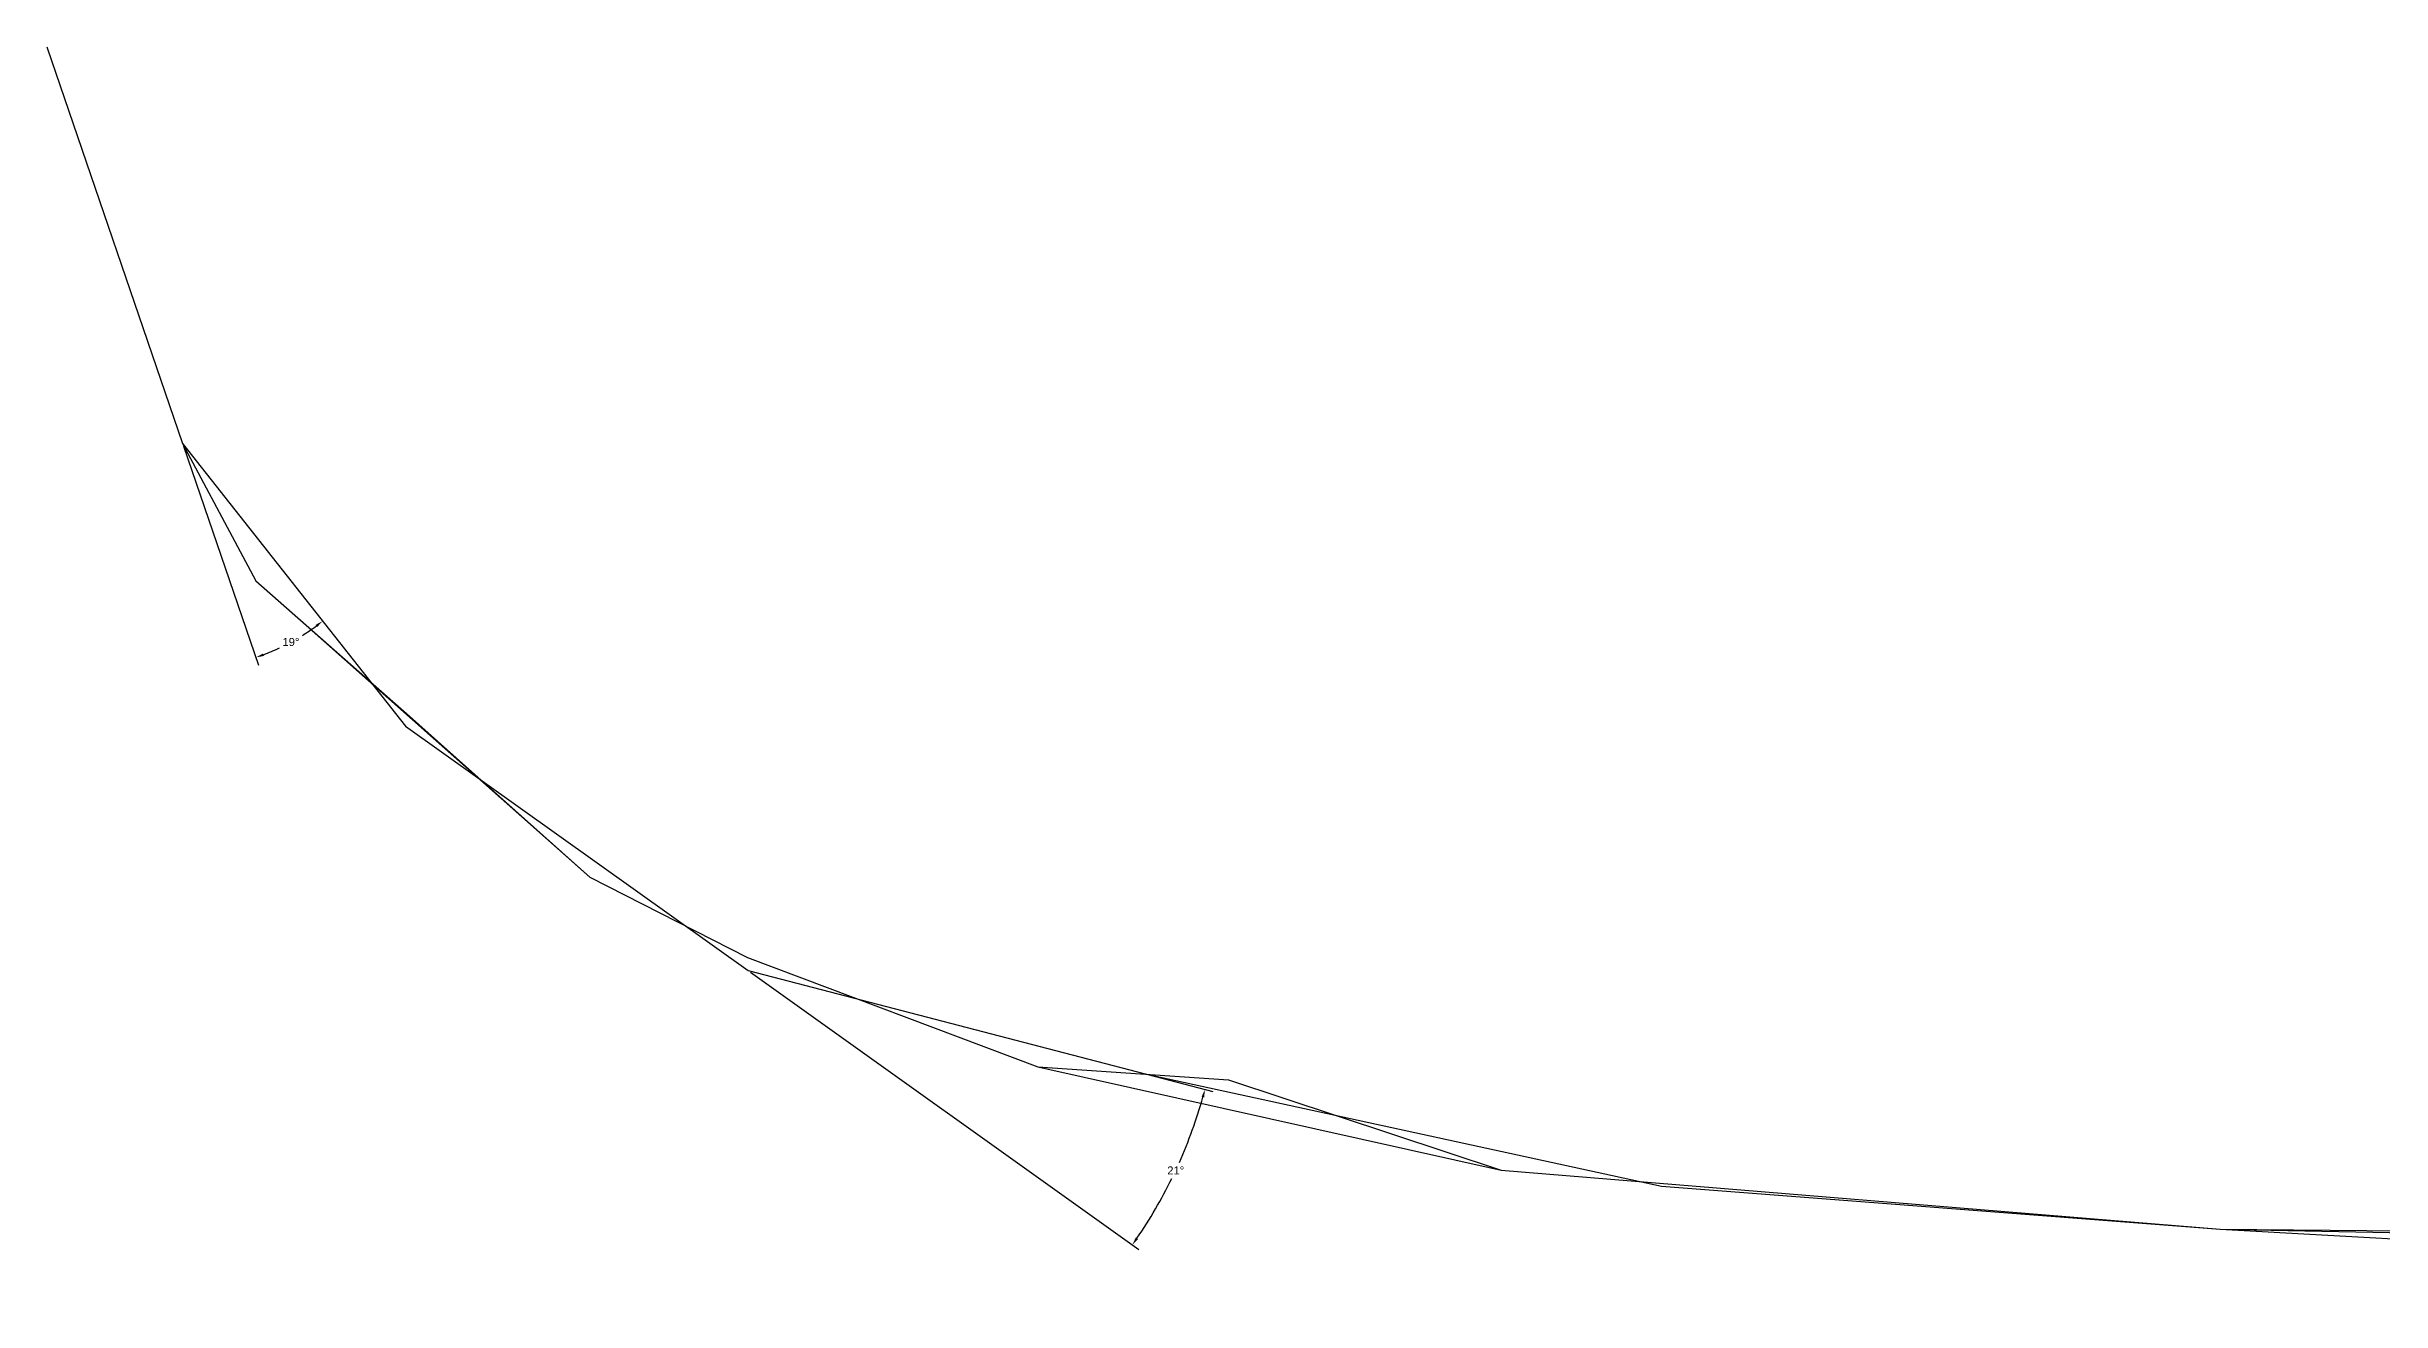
# Model space of a CAD drawing. Header units: inches. Extents: x -25 to 91, y -83 to 44.
# Drawn here: x -14.1 to 38.4, y -22.5 to 5.7 of the extents above; entities that cross this region are included whole.
import ezdxf

# ---------------------------------------------------------------- set-up
doc = ezdxf.new("R2010")
doc.units = ezdxf.units.IN
doc.header["$MEASUREMENT"] = 0
doc.layers.get('0').update_dxf_attribs({"color": 1})
doc.styles.get("Standard").update_dxf_attribs({"font": 'arial.ttf'})
doc.dimstyles.get("Standard").update_dxf_attribs({"dimtxt": 0.18, "dimasz": 0.18, "dimexe": 0.18, "dimexo": 0.0625, "dimgap": 0.09, "dimtad": 0, "dimtih": 1, "dimtoh": 1, "dimdec": 4, "dimzin": 0, "dimdsep": 46, "dimtxsty": 'Standard', "dimcen": 0.09, "dimadec": 0, "dimazin": 0, "dimtfac": 1, "dimtdec": 4, "dimtofl": 0, "dimtmove": 0, "dimatfit": 3, "dimfxl": 1, "dimtolj": 1, "dimtzin": 0, "dimarcsym": 0})

# ---------------------------------------------------------------- blocks, each defined once
blk = doc.blocks.new('*D5')
at = {"color": 0, "lineweight": -2, "transparency": 16777216}
for p, q in [((1.742, -15.076), (10.479, -21.313)), ((10.68, -17.377), (12.141, -17.757))]:
    blk.add_line(p, q, dxfattribs=at)
for start, end in [(336.0181, 344.4475), (325.4489, 333.869)]:
    blk.add_arc((1.691, -15.039), 10.617, start, end, dxfattribs=at)
at = {"color": 0, "transparency": 16777216}
for points in [[(11.891, -17.878), (11.949, -17.894), (11.966, -17.712)], [(10.46, -21.078), (10.411, -21.043), (10.332, -21.208)]]:
    blk.add_solid(points, dxfattribs=at)
at = {"layer": 'Defpoints', "color": 0, "transparency": 16777216}
for p in [(-6.014, -9.539), (1.691, -15.039), (1.691, -15.039), (10.619, -17.362), (11.018, -20.112)]:
    blk.add_point(p, dxfattribs=at)
at = {"color": 0, "transparency": 16777216, "insert": (11.31, -19.535), "char_height": 0.18, "attachment_point": 5}
blk.add_mtext('\\A1;21°', dxfattribs=at)
blk = doc.blocks.new('*D6')
at = {"color": 0, "lineweight": -2, "transparency": 16777216}
blk.add_line((-11.008, -3.241), (-9.321, -8.167), dxfattribs=at)
for start, end in [(301.9576, 306.2433), (290.9412, 295.3315)]:
    blk.add_arc((-11.028, -3.182), 5.089, start, end, dxfattribs=at)
at = {"color": 0, "transparency": 16777216}
for points in [[(-8.038, -7.263), (-8.002, -7.31), (-7.877, -7.178)], [(-9.199, -7.963), (-9.22, -7.907), (-9.379, -7.996)]]:
    blk.add_solid(points, dxfattribs=at)
at = {"layer": 'Defpoints', "color": 0, "transparency": 16777216}
for p in [(-14.086, 5.741), (-11.028, -3.182), (-11.028, -3.182), (-8.848, -7.78), (-6.014, -9.539)]:
    blk.add_point(p, dxfattribs=at)
at = {"color": 0, "transparency": 16777216, "insert": (-8.593, -7.65), "char_height": 0.18, "attachment_point": 5}
blk.add_mtext('\\A1;19°', dxfattribs=at)

msp = doc.modelspace()

# ---------------------------------------------------------------- linework, layer by layer
at = {"color": 0}
msp.add_lwpolyline([(-14.086, 5.74082), (-11.0284, -3.18236), (-6.01393, -9.5386), (1.69122, -15.03919), (10.61941, -17.36166), (22.23829, -19.88737), (34.80244, -20.85452), (57.29576, -21.3004), (66.53056, -22.36892), (75.4301, -24.56886), (83.32968, -29.26873), (87.83831, -34.28951), (90.93815, -41.18932)], dxfattribs=at)
at = {"color": 2}
msp.add_lwpolyline([(-14.086, 5.74082), (-11.0284, -3.18236), (-9.37957, -6.27654), (-5.92797, -9.31658), (-1.8682, -12.93713), (1.67364, -14.74733), (8.20707, -17.20355), (12.49537, -17.49743), (18.62629, -19.53142), (34.80244, -20.85452), (44.49091, -21.39469), (50.45859, -20.99632), (57.29576, -21.3004), (61.12961, -21.98336), (66.55337, -22.13689), (75.06285, -24.92648), (80.33432, -27.07656), (83.87124, -30.39491), (88.19427, -33.92114), (88.71224, -36.75644), (90.93815, -41.18932)], dxfattribs=at)
at = {"color": 3}
msp.add_polyline3d([(-11.0284, -3.1824, 0), (-9.3796, -6.2765, 0), (-1.8682, -12.9371, 0), (1.6736, -14.7473, 0), (8.2071, -17.2036, 0), (18.6263, -19.5314, 0), (34.8024, -20.8545, 0), (44.4909, -21.3947, 0), (50.4586, -20.9963, 0), (57.2958, -21.3004, 0), (66.5534, -22.1369, 0), (75.0628, -24.9265, 0), (80.3343, -27.0766, 0), (88.7122, -36.7564, 0), (90.9382, -41.1893, 0)], dxfattribs=at)
msp.add_polyline3d([(-11.0284, -3.1824, 0), (-9.3796, -6.2765, 0), (-1.8682, -12.9371, 0), (1.6736, -14.7473, 0), (8.2071, -17.2036, 0), (18.6263, -19.5314, 0), (34.8024, -20.8545, 0), (50.4586, -20.9963, 0), (57.2958, -21.3004, 0), (66.5534, -22.1369, 0), (75.0628, -24.9265, 0), (80.3343, -27.0766, 0), (88.7122, -36.7564, 0), (90.9382, -41.1893, 0)])

# ---------------------------------------------------------------- dimensions: what is measured, and where the dimension line sits
for base, line1, line2, picture, middle in [((-8.84837, -7.78046), ((-11.0284, -3.18236), (-6.01393, -9.5386)), ((-14.086, 5.74082), (-11.0284, -3.18236)), '*D6', (-8.59307, -7.6505)), ((11.0181, -20.11213), ((1.69122, -15.03919), (10.61941, -17.36166)), ((-6.01393, -9.5386), (1.69122, -15.03919)), '*D5', (11.30963, -19.53492))]:
    dim = msp.add_angular_dim_2l(base=base, line1=line1, line2=line2, dimstyle='Standard')
    dim.commit()
    dim.dimension.update_dxf_attribs({"geometry": picture, "text_midpoint": middle})

doc.saveas('drawing.dxf')
